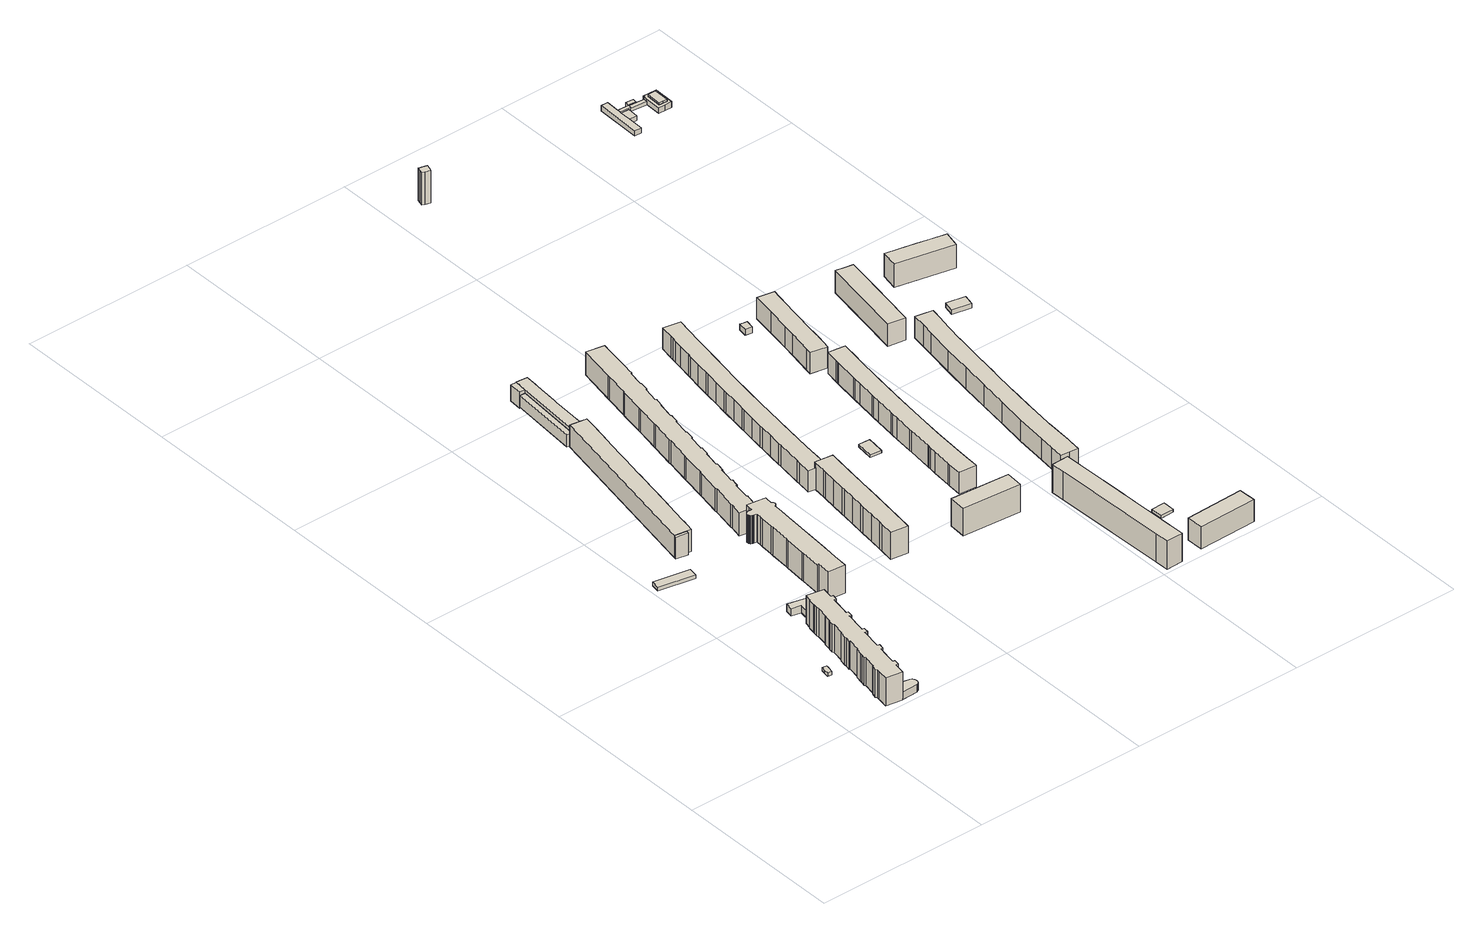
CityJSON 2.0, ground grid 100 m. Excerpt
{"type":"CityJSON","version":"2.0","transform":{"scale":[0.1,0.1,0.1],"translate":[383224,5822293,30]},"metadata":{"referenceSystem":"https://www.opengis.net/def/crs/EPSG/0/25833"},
"CityObjects":{
"building1":{"type":"Building","attributes":{"Gemeindeschluessel":"11000004","BezugspunktDach":"2200","function":"31001_2620","measuredHeight":3.31,"storeysAboveGround":1},"address":[{"country":"Germany","locality":"Berlin","thoroughfareNumber":"2 (1)","thoroughfareName":"Goebelstraße"}],"geometry":[{"type":"Solid","lod":"1","boundaries":[[[[0,1,2,3,4,5,6]],[[7,8,9,10,11,12,13]],[[7,13,6,5]],[[8,7,5,4]],[[9,8,4,3]],[[10,9,3,2]],[[11,10,2,1]],[[12,11,1,0]],[[13,12,0,6]]]]}]},
"building2":{"type":"Building","attributes":{"Gemeindeschluessel":"11000004","BezugspunktDach":"2200","function":"31001_2054","measuredHeight":4.4,"storeysAboveGround":1},"address":[{"country":"Germany","locality":"Berlin","thoroughfareNumber":"2 (2)","thoroughfareName":"Goebelstraße"}],"geometry":[{"type":"Solid","lod":"1","boundaries":[[[[14,15,16,17,18,19,20,21,22,23,24,25,26,27,28,29,30,31]],[[32,33,34,35,36,37,38,39,40,41,42,43,44,45,46,47,48,49]],[[32,49,31,30]],[[33,32,30,29]],[[34,33,29,28]],[[35,34,28,27]],[[36,35,27,26]],[[37,36,26,25]],[[38,37,25,24]],[[39,38,24,23]],[[40,39,23,22]],[[41,40,22,21]],[[42,41,21,20]],[[43,42,20,19]],[[44,43,19,18]],[[45,44,18,17]],[[46,45,17,16]],[[47,46,16,15]],[[48,47,15,14]],[[49,48,14,31]]]]}]},
"building3":{"type":"Building","attributes":{"Gemeindeschluessel":"11000004","BezugspunktDach":"2200","function":"31001_1010","measuredHeight":16.84,"storeysAboveGround":4},"address":[{"country":"Germany","locality":"Berlin","thoroughfareNumber":"10, 2, 4, 6, 8","thoroughfareName":"Goebelstraße"}],"geometry":[{"type":"Solid","lod":"1","boundaries":[[[[50,51,52,53,54,55,56,57,58,59,60,61,62,63,64,65,66,67,68,69,70,71,72,73,74,75,76,77,78,79,80,81,82,83,84,85,86,87,88,89,90,91,92,93,94,95,96,97,98,99,100,101,102,103,104,105]],[[106,107,108,109,110,111,112,113,114,115,116,117,118,119,120,121,122,123,124,125,126,127,128,129,130,131,132,133,134,135,136,137,138,139,140,141,142,143,144,145,146,147,148,149,150,151,152,153,154,155,156,157,158,159,160,161]],[[106,161,105,104]],[[107,106,104,103]],[[108,107,103,102]],[[109,108,102,101]],[[110,109,101,100]],[[111,110,100,99]],[[112,111,99,98]],[[113,112,98,97]],[[114,113,97,96]],[[115,114,96,95]],[[116,115,95,94]],[[117,116,94,93]],[[118,117,93,92]],[[119,118,92,91]],[[120,119,91,90]],[[121,120,90,89]],[[122,121,89,88]],[[123,122,88,87]],[[124,123,87,86]],[[125,124,86,85]],[[126,125,85,84]],[[127,126,84,83]],[[128,127,83,82]],[[129,128,82,81]],[[130,129,81,80]],[[131,130,80,79]],[[132,131,79,78]],[[133,132,78,77]],[[134,133,77,76]],[[135,134,76,75]],[[136,135,75,74]],[[137,136,74,73]],[[138,137,73,72]],[[139,138,72,71]],[[140,139,71,70]],[[141,140,70,69]],[[142,141,69,68]],[[143,142,68,67]],[[144,143,67,66]],[[145,144,66,65]],[[146,145,65,64]],[[147,146,64,63]],[[148,147,63,62]],[[149,148,62,61]],[[150,149,61,60]],[[151,150,60,59]],[[152,151,59,58]],[[153,152,58,57]],[[154,153,57,56]],[[155,154,56,55]],[[156,155,55,54]],[[157,156,54,53]],[[158,157,53,52]],[[159,158,52,51]],[[160,159,51,50]],[[161,160,50,105]]]]}]},
"building4":{"type":"Building","attributes":{"Gemeindeschluessel":"11000004","BezugspunktDach":"2200","function":"31001_2460","measuredHeight":2.32,"storeysAboveGround":1},"address":[{"country":"Germany","locality":"Berlin","thoroughfareNumber":"285 (1)","thoroughfareName":"Heckerdamm"}],"geometry":[{"type":"Solid","lod":"1","boundaries":[[[[162,163,164,165]],[[166,167,168,169]],[[166,169,165,164]],[[167,166,164,163]],[[168,167,163,162]],[[169,168,162,165]]]]}]},
"building5":{"type":"Building","attributes":{"Gemeindeschluessel":"11000004","BezugspunktDach":"2200","function":"31001_2054","measuredHeight":4.43,"storeysAboveGround":1},"address":[{"country":"Germany","locality":"Berlin","thoroughfareNumber":"2 (3)","thoroughfareName":"Goebelstraße"}],"geometry":[{"type":"Solid","lod":"1","boundaries":[[[[170,171,172,173,174,175,176,177]],[[178,179,180,181,182,183,184,185]],[[178,185,177,176]],[[179,178,176,175]],[[180,179,175,174]],[[181,180,174,173]],[[182,181,173,172]],[[183,182,172,171]],[[184,183,171,170]],[[185,184,170,177]]]]}]},
"building6":{"type":"Building","attributes":{"Gemeindeschluessel":"11000004","BezugspunktDach":"2200","function":"31001_1010","measuredHeight":16.94,"storeysAboveGround":4},"address":[{"country":"Germany","locality":"Berlin","thoroughfareNumber":"1, 3, 5, 7, 9","thoroughfareName":"Geißlerpfad"}],"geometry":[{"type":"Solid","lod":"1","boundaries":[[[[186,187,188,189,190,191,192,193,194,195,196,197,198,199,200,201,202,203,204,205,206,207,208,209,210,211,212,213,214,215,216,217,218,219,220,221,222,223,224,225,226,227,228,229,230,231,232,233,234,235,236,237,238,239,240,241,242,243,244]],[[245,246,247,248,249,250,251,252,253,254,255,256,257,258,259,260,261,262,263,264,265,266,267,268,269,270,271,272,273,274,275,276,277,278,279,280,281,282,283,284,285,286,287,288,289,290,291,292,293,294,295,296,297,298,299,300,301,302,303]],[[245,303,244,243]],[[246,245,243,242]],[[247,246,242,241]],[[248,247,241,240]],[[249,248,240,239]],[[250,249,239,238]],[[251,250,238,237]],[[252,251,237,236]],[[253,252,236,235]],[[254,253,235,234]],[[255,254,234,233]],[[256,255,233,232]],[[257,256,232,231]],[[258,257,231,230]],[[259,258,230,229]],[[260,259,229,228]],[[261,260,228,227]],[[262,261,227,226]],[[263,262,226,225]],[[264,263,225,224]],[[265,264,224,223]],[[266,265,223,222]],[[267,266,222,221]],[[268,267,221,220]],[[269,268,220,219]],[[270,269,219,218]],[[271,270,218,217]],[[272,271,217,216]],[[273,272,216,215]],[[274,273,215,214]],[[275,274,214,213]],[[276,275,213,212]],[[277,276,212,211]],[[278,277,211,210]],[[279,278,210,209]],[[280,279,209,208]],[[281,280,208,207]],[[282,281,207,206]],[[283,282,206,205]],[[284,283,205,204]],[[285,284,204,203]],[[286,285,203,202]],[[287,286,202,201]],[[288,287,201,200]],[[289,288,200,199]],[[290,289,199,198]],[[291,290,198,197]],[[292,291,197,196]],[[293,292,196,195]],[[294,293,195,194]],[[295,294,194,193]],[[296,295,193,192]],[[297,296,192,191]],[[298,297,191,190]],[[299,298,190,189]],[[300,299,189,188]],[[301,300,188,187]],[[302,301,187,186]],[[303,302,186,244]]]]}]},
"building7":{"type":"Building","attributes":{"Gemeindeschluessel":"11000004","function":"31001_1010"},"address":[{"country":"Germany","locality":"Berlin","thoroughfareNumber":"283, 283A, 283B, 283C, 283D, 283E, 283F, 283G, 283H, 283I","thoroughfareName":"Heckerdamm"}],"children":["building7-1","building7-2","building7-3","building7-4","building7-5"]},
"building7-1":{"type":"BuildingPart","attributes":{"BezugspunktDach":"2200","measuredHeight":13.21,"storeysAboveGround":3},"parents":["building7"],"geometry":[{"type":"MultiSurface","lod":"1","boundaries":[[[304,305,306,307,308,309,310,311,312,313,314,315,316,317,318,319,320,321,322,323,324,325]],[[326,327,328,329,330,331,332,333,334,335,336,337,338,339,340,341,342,343,344,345,346,347]],[[326,347,325,324]],[[348,349,324,323]],[[327,326,350,351]],[[328,352,353,323,322]],[[329,328,322,321]],[[330,329,321,320]],[[331,330,320,319]],[[332,331,319,318]],[[333,332,318,317]],[[334,333,317,316]],[[335,334,316,315]],[[336,335,315,314]],[[337,336,314,313]],[[338,337,313,312]],[[339,338,312,311]],[[340,339,311,310]],[[341,340,310,309]],[[342,341,309,308]],[[343,342,308,307]],[[344,343,307,306]],[[345,344,306,305]],[[346,345,305,304]],[[351,350,349,348]],[[353,352,328,327]],[[347,346,304,325]]]}]},
"building7-2":{"type":"BuildingPart","attributes":{"BezugspunktDach":"2200","measuredHeight":13.21,"storeysAboveGround":3},"parents":["building7"],"geometry":[{"type":"Solid","lod":"1","boundaries":[[[[354,304,325,355]],[[347,346,356,357]],[[347,357,355,325]],[[356,346,304,354]],[[357,356,354,355]],[[346,347,325,304]]]]}]},
"building7-3":{"type":"BuildingPart","attributes":{"BezugspunktDach":"2200","measuredHeight":9.83,"storeysAboveGround":3},"parents":["building7"],"geometry":[{"type":"MultiSurface","lod":"1","boundaries":[[[358,359,360,361]],[[362,363,364,365]],[[362,365,361,360]],[[363,362,360,359]],[[365,364,366,367,368,369,358,361]],[[363,359,358,364]],[[369,368,367,366]]]}]},
"building7-4":{"type":"BuildingPart","attributes":{"BezugspunktDach":"2200","measuredHeight":7.13,"storeysAboveGround":3},"parents":["building7"],"geometry":[{"type":"MultiSurface","lod":"1","boundaries":[[[349,348,369,368,370]],[[367,366,351,350,371]],[[367,371,370,368]],[[371,350,349,370]],[[366,367,368,369]],[[366,369,348,351]],[[372,350,351,373,348,349]]]}]},
"building7-5":{"type":"BuildingPart","attributes":{"BezugspunktDach":"2200","measuredHeight":9.98,"storeysAboveGround":3},"parents":["building7"],"geometry":[{"type":"MultiSurface","lod":"1","boundaries":[[[352,374,375,376,377,378,379,380,381,382,383,353]],[[364,363,384,385,386,387,388,389,390,329,328,327]],[[364,327,351,366,369,348,353,383]],[[363,359,358,383,382]],[[384,363,382,381]],[[385,384,381,380]],[[386,385,380,379]],[[387,386,379,378]],[[388,387,378,377]],[[389,388,377,376]],[[390,389,376,375]],[[329,390,375,374]],[[328,329,374,352]],[[348,369,366,351]],[[364,358,359,363]],[[328,352,353,327]]]}]},
"building8":{"type":"Building","attributes":{"Gemeindeschluessel":"11000004","BezugspunktDach":"2200","function":"31001_1010","measuredHeight":14.01,"storeysAboveGround":3},"address":[{"country":"Germany","locality":"Berlin","thoroughfareNumber":"11, 13, 15, 17, 19, 21, 23, 25, 27, 29","thoroughfareName":"Geißlerpfad"}],"geometry":[{"type":"Solid","lod":"1","boundaries":[[[[391,392,393,394,395,396,397,398,399,400,401,402,403,404,405,406,407,408,409,410,411,412,413,414,415,416,417,418,419,420,421,422,423,424,425,426,427,428,429,430,431,432,433,434,435,436,437,438,439,440,441,442,443,444,445,446,447,448,449,450,451,452,453,454,455,456,457,458]],[[459,460,461,462,463,464,465,466,467,468,469,470,471,472,473,474,475,476,477,478,479,480,481,482,483,484,485,486,487,488,489,490,491,492,493,494,495,496,497,498,499,500,501,502,503,504,505,506,507,508,509,510,511,512,513,514,515,516,517,518,519,520,521,522,523,524,525,526]],[[459,526,458,457]],[[460,459,457,456]],[[461,460,456,455]],[[462,461,455,454]],[[463,462,454,453]],[[464,463,453,452]],[[465,464,452,451]],[[466,465,451,450]],[[467,466,450,449]],[[468,467,449,448]],[[469,468,448,447]],[[470,469,447,446]],[[471,470,446,445]],[[472,471,445,444]],[[473,472,444,443]],[[474,473,443,442]],[[475,474,442,441]],[[476,475,441,440]],[[477,476,440,439]],[[478,477,439,438]],[[479,478,438,437]],[[480,479,437,436]],[[481,480,436,435]],[[482,481,435,434]],[[483,482,434,433]],[[484,483,433,432]],[[485,484,432,431]],[[486,485,431,430]],[[487,486,430,429]],[[488,487,429,428]],[[489,488,428,427]],[[490,489,427,426]],[[491,490,426,425]],[[492,491,425,424]],[[493,492,424,423]],[[494,493,423,422]],[[495,494,422,421]],[[496,495,421,420]],[[497,496,420,419]],[[498,497,419,418]],[[499,498,418,417]],[[500,499,417,416]],[[501,500,416,415]],[[502,501,415,414]],[[503,502,414,413]],[[504,503,413,412]],[[505,504,412,411]],[[506,505,411,410]],[[507,506,410,409]],[[508,507,409,408]],[[509,508,408,407]],[[510,509,407,406]],[[511,510,406,405]],[[512,511,405,404]],[[513,512,404,403]],[[514,513,403,402]],[[515,514,402,401]],[[516,515,401,400]],[[517,516,400,399]],[[518,517,399,398]],[[519,518,398,397]],[[520,519,397,396]],[[521,520,396,395]],[[522,521,395,394]],[[523,522,394,393]],[[524,523,393,392]],[[525,524,392,391]],[[526,525,391,458]]]]}]},
"building9":{"type":"Building","attributes":{"Gemeindeschluessel":"11000004","function":"31001_1010"},"address":[{"country":"Germany","locality":"Berlin","thoroughfareNumber":"10, 14, 16, 18, 20, 22, 24, 26, 28, 4, 6, 8","thoroughfareName":"Geißlerpfad"}],"children":["building9-1","building9-2"]},
"building9-1":{"type":"BuildingPart","attributes":{"BezugspunktDach":"2200","measuredHeight":16.25,"storeysAboveGround":4},"parents":["building9"],"geometry":[{"type":"MultiSurface","lod":"1","boundaries":[[[527,528,529,530,531,532,533,534,535,536,537,538,539,540,541,542,543,544,545,546,547,548]],[[549,550,551,552,553,554,555,556,557,558,559,560,561,562,563,564,565,566,567,568,569,570]],[[549,570,548,547]],[[550,549,547,546]],[[551,550,546,545]],[[552,551,545,544]],[[553,552,544,543]],[[554,553,543,542]],[[555,554,542,541]],[[556,555,541,540]],[[557,556,540,539]],[[558,557,539,538]],[[559,558,538,537]],[[560,559,537,536]],[[571,572,573,536,535]],[[561,560,574,575]],[[562,561,575,576,577,571,535,534]],[[563,562,534,533]],[[564,563,533,532]],[[565,564,532,531]],[[566,565,531,530]],[[567,566,530,529]],[[568,567,529,528]],[[569,568,528,527]],[[570,569,527,548]],[[575,574,573,572,571]],[[571,577,576,575]]]}]},
"building9-2":{"type":"BuildingPart","attributes":{"BezugspunktDach":"2200","measuredHeight":12.77,"storeysAboveGround":4},"parents":["building9"],"geometry":[{"type":"MultiSurface","lod":"1","boundaries":[[[572,571,577,578,579,580,581,582,583,584,585,586,587,588,589,590,591,592,593,594,595,596,597,598,599,600,601,602,603,604,605,606,607,608,609,610,611,612,613,614,615,616]],[[617,618,619,620,621,622,623,624,625,626,627,628,629,630,631,632,633,634,635,636,637,638,639,640,641,642,643,644,645,646,647,648,649,650,651,652,653,654,576,575,574,655]],[[617,655,616,615]],[[618,617,615,614]],[[619,618,614,613]],[[620,619,613,612]],[[621,620,612,611]],[[622,621,611,610]],[[623,622,610,609]],[[624,623,609,608]],[[625,624,608,607]],[[626,625,607,606]],[[627,626,606,605]],[[628,627,605,604]],[[629,628,604,603]],[[630,629,603,602]],[[631,630,602,601]],[[632,631,601,600]],[[633,632,600,599]],[[634,633,599,598]],[[635,634,598,597]],[[636,635,597,596]],[[637,636,596,595]],[[638,637,595,594]],[[639,638,594,593]],[[640,639,593,592]],[[641,640,592,591]],[[642,641,591,590]],[[643,642,590,589]],[[644,643,589,588]],[[645,644,588,587]],[[646,645,587,586]],[[647,646,586,585]],[[648,647,585,584]],[[649,648,584,583]],[[650,649,583,582]],[[651,650,582,581]],[[652,651,581,580]],[[653,652,580,579]],[[654,653,579,578]],[[576,654,578,577]],[[655,574,572,616]],[[576,656,577,571,575]],[[574,575,657,571,572]]]}]},
"building10":{"type":"Building","attributes":{"Gemeindeschluessel":"11000004","BezugspunktDach":"2200","function":"31001_1010","measuredHeight":18.84,"storeysAboveGround":4},"address":[{"country":"Germany","locality":"Berlin","thoroughfareNumber":"3, 5","thoroughfareName":"Goebelplatz"}],"geometry":[{"type":"Solid","lod":"1","boundaries":[[[[658,659,660,661]],[[662,663,664,665]],[[662,665,661,660]],[[663,662,660,659]],[[664,663,659,658]],[[665,664,658,661]]]]}]},
"building11":{"type":"Building","attributes":{"Gemeindeschluessel":"11000004","BezugspunktDach":"2200","function":"31001_2620","measuredHeight":1.55,"storeysAboveGround":1},"address":[{"country":"Germany","locality":"Berlin","thoroughfareNumber":"5 (1)","thoroughfareName":"Geitelsteig"}],"geometry":[{"type":"Solid","lod":"1","boundaries":[[[[666,667,668,669]],[[670,671,672,673]],[[670,673,669,668]],[[671,670,668,667]],[[672,671,667,666]],[[673,672,666,669]]]]}]},
"building12":{"type":"Building","attributes":{"Gemeindeschluessel":"11000004","BezugspunktDach":"2200","function":"31001_1010","measuredHeight":19.27,"storeysAboveGround":4},"address":[{"country":"Germany","locality":"Berlin","thoroughfareNumber":"11, 13, 15, 7, 9","thoroughfareName":"Goebelplatz"}],"geometry":[{"type":"Solid","lod":"1","boundaries":[[[[674,675,676,677,678,679,680,681,682,683,684,685,686,687,688,689]],[[690,691,692,693,694,695,696,697,698,699,700,701,702,703,704,705]],[[690,705,689,688]],[[691,690,688,687]],[[692,691,687,686]],[[693,692,686,685]],[[694,693,685,684]],[[695,694,684,683]],[[696,695,683,682]],[[697,696,682,681]],[[698,697,681,680]],[[699,698,680,679]],[[700,699,679,678]],[[701,700,678,677]],[[702,701,677,676]],[[703,702,676,675]],[[704,703,675,674]],[[705,704,674,689]]]]}]},
"building13":{"type":"Building","attributes":{"Gemeindeschluessel":"11000004","BezugspunktDach":"2200","function":"31001_1010","measuredHeight":15.79,"storeysAboveGround":3},"address":[{"country":"Germany","locality":"Berlin","thoroughfareNumber":"11, 13, 15, 17, 5, 7, 9","thoroughfareName":"Geitelsteig"}],"geometry":[{"type":"Solid","lod":"1","boundaries":[[[[706,707,708,709,710,711,712,713,714,715,716,717,718,719,720,721,722,723,724,725,726,727,728,729,730,731,732,733,734,735,736,737,738,739,740,741]],[[742,743,744,745,746,747,748,749,750,751,752,753,754,755,756,757,758,759,760,761,762,763,764,765,766,767,768,769,770,771,772,773,774,775,776,777]],[[742,777,741,740]],[[743,742,740,739]],[[744,743,739,738]],[[745,744,738,737]],[[746,745,737,736]],[[747,746,736,735]],[[748,747,735,734]],[[749,748,734,733]],[[750,749,733,732]],[[751,750,732,731]],[[752,751,731,730]],[[753,752,730,729]],[[754,753,729,728]],[[755,754,728,727]],[[756,755,727,726]],[[757,756,726,725]],[[758,757,725,724]],[[759,758,724,723]],[[760,759,723,722]],[[761,760,722,721]],[[762,761,721,720]],[[763,762,720,719]],[[764,763,719,718]],[[765,764,718,717]],[[766,765,717,716]],[[767,766,716,715]],[[768,767,715,714]],[[769,768,714,713]],[[770,769,713,712]],[[771,770,712,711]],[[772,771,711,710]],[[773,772,710,709]],[[774,773,709,708]],[[775,774,708,707]],[[776,775,707,706]],[[777,776,706,741]]]]}]},
"building14":{"type":"Building","attributes":{"Gemeindeschluessel":"11000004","BezugspunktDach":"2200","function":"31001_2620","measuredHeight":1.62,"storeysAboveGround":1},"address":[{"country":"Germany","locality":"Berlin","thoroughfareNumber":"7 (1)","thoroughfareName":"Goebelplatz"}],"geometry":[{"type":"Solid","lod":"1","boundaries":[[[[778,779,780,781]],[[782,783,784,785]],[[782,785,781,780]],[[783,782,780,779]],[[784,783,779,778]],[[785,784,778,781]]]]}]},
"building15":{"type":"Building","attributes":{"Gemeindeschluessel":"11000004","BezugspunktDach":"2200","function":"31001_1010","measuredHeight":15.6,"storeysAboveGround":3},"address":[{"country":"Germany","locality":"Berlin","thoroughfareNumber":"20, 22","thoroughfareName":"Toeplerstraße"}],"geometry":[{"type":"Solid","lod":"1","boundaries":[[[[786,787,788,789]],[[790,791,792,793]],[[790,793,789,788]],[[791,790,788,787]],[[792,791,787,786]],[[793,792,786,789]]]]}]},
"building16":{"type":"Building","attributes":{"Gemeindeschluessel":"11000004","BezugspunktDach":"2200","function":"31001_2620","measuredHeight":3.89,"storeysAboveGround":1},"address":[{"country":"Germany","locality":"Berlin","thoroughfareNumber":"19 (1)","thoroughfareName":"Geitelsteig"}],"geometry":[{"type":"Solid","lod":"1","boundaries":[[[[794,795,796,797,798]],[[799,800,801,802,803]],[[799,803,798,797]],[[800,799,797,796]],[[801,800,796,795]],[[802,801,795,794]],[[803,802,794,798]]]]}]},
"building17":{"type":"Building","attributes":{"Gemeindeschluessel":"11000004","BezugspunktDach":"2200","function":"31001_2523","measuredHeight":20.46,"storeysAboveGround":1},"address":[{"country":"Germany","locality":"Berlin","thoroughfareNumber":"272 (1)","thoroughfareName":"Heckerdamm"}],"geometry":[{"type":"Solid","lod":"1","boundaries":[[[[804,805,806,807,808,809,810]],[[811,812,813,814,815,816,817]],[[811,817,810,809]],[[812,811,809,808]],[[813,812,808,807]],[[814,813,807,806]],[[815,814,806,805]],[[816,815,805,804]],[[817,816,804,810]]]]}]},
"building18":{"type":"Building","attributes":{"Gemeindeschluessel":"11000004","BezugspunktDach":"2200","function":"31001_1010","measuredHeight":15.14,"storeysAboveGround":3},"address":[{"country":"Germany","locality":"Berlin","thoroughfareNumber":"19, 21, 23","thoroughfareName":"Geitelsteig"}],"geometry":[{"type":"Solid","lod":"1","boundaries":[[[[818,819,820,821,822,823,824,825,826,827,828,829,830,831,832,833,834,835,836]],[[837,838,839,840,841,842,843,844,845,846,847,848,849,850,851,852,853,854,855]],[[837,855,836,835]],[[838,837,835,834]],[[839,838,834,833]],[[840,839,833,832]],[[841,840,832,831]],[[842,841,831,830]],[[843,842,830,829]],[[844,843,829,828]],[[845,844,828,827]],[[846,845,827,826]],[[847,846,826,825]],[[848,847,825,824]],[[849,848,824,823]],[[850,849,823,822]],[[851,850,822,821]],[[852,851,821,820]],[[853,852,820,819]],[[854,853,819,818]],[[855,854,818,836]]]]}]},
"building19":{"type":"Building","attributes":{"Gemeindeschluessel":"11000004","BezugspunktDach":"2200","function":"31001_1010","measuredHeight":16.2,"storeysAboveGround":3},"address":[{"country":"Germany","locality":"Berlin","thoroughfareNumber":"10, 12, 14, 16, 18, 4, 6, 8","thoroughfareName":"Geitelsteig"}],"geometry":[{"type":"Solid","lod":"1","boundaries":[[[[856,857,858,859,860,861,862,863,864,865,866,867,868,869,870,871,872,873,874,875,876,877,878,879,880,881,882,883,884,885,886]],[[887,888,889,890,891,892,893,894,895,896,897,898,899,900,901,902,903,904,905,906,907,908,909,910,911,912,913,914,915,916,917]],[[887,917,886,885]],[[888,887,885,884]],[[889,888,884,883]],[[890,889,883,882]],[[891,890,882,881]],[[892,891,881,880]],[[893,892,880,879]],[[894,893,879,878]],[[895,894,878,877]],[[896,895,877,876]],[[897,896,876,875]],[[898,897,875,874]],[[899,898,874,873]],[[900,899,873,872]],[[901,900,872,871]],[[902,901,871,870]],[[903,902,870,869]],[[904,903,869,868]],[[905,904,868,867]],[[906,905,867,866]],[[907,906,866,865]],[[908,907,865,864]],[[909,908,864,863]],[[910,909,863,862]],[[911,910,862,861]],[[912,911,861,860]],[[913,912,860,859]],[[914,913,859,858]],[[915,914,858,857]],[[916,915,857,856]],[[917,916,856,886]]]]}]},
"building20":{"type":"Building","attributes":{"Gemeindeschluessel":"11000004","BezugspunktDach":"2200","function":"31001_1010","measuredHeight":15.84,"storeysAboveGround":3},"address":[{"country":"Germany","locality":"Berlin","thoroughfareNumber":"20, 22, 24","thoroughfareName":"Geitelsteig"}],"geometry":[{"type":"Solid","lod":"1","boundaries":[[[[918,919,920,921,922,923,924,925,926,927,928,929]],[[930,931,932,933,934,935,936,937,938,939,940,941]],[[930,941,929,928]],[[931,930,928,927]],[[932,931,927,926]],[[933,932,926,925]],[[934,933,925,924]],[[935,934,924,923]],[[936,935,923,922]],[[937,936,922,921]],[[938,937,921,920]],[[939,938,920,919]],[[940,939,919,918]],[[941,940,918,929]]]]}]},
"building21":{"type":"Building","attributes":{"Gemeindeschluessel":"11000004","BezugspunktDach":"2200","function":"31001_2620","measuredHeight":2.87,"storeysAboveGround":1},"address":[{"country":"Germany","locality":"Berlin","thoroughfareNumber":"19 (1)","thoroughfareName":"Schweiggerweg"}],"geometry":[{"type":"Solid","lod":"1","boundaries":[[[[942,943,944,945]],[[946,947,948,949]],[[946,949,945,944]],[[947,946,944,943]],[[948,947,943,942]],[[949,948,942,945]]]]}]},
"building22":{"type":"Building","attributes":{"Gemeindeschluessel":"11000004","BezugspunktDach":"2200","function":"31001_1010","measuredHeight":16.54,"storeysAboveGround":3},"address":[{"country":"Germany","locality":"Berlin","thoroughfareNumber":"271, 273","thoroughfareName":"Heckerdamm"}],"geometry":[{"type":"Solid","lod":"1","boundaries":[[[[950,951,952,953,954,955,956,957,958]],[[959,960,961,962,963,964,965,966,967]],[[959,967,958,957]],[[960,959,957,956]],[[961,960,956,955]],[[962,961,955,954]],[[963,962,954,953]],[[964,963,953,952]],[[965,964,952,951]],[[966,965,951,950]],[[967,966,950,958]]]]}]},
"building23":{"type":"Building","attributes":{"Gemeindeschluessel":"11000004","BezugspunktDach":"2200","function":"51009_1610","measuredHeight":3.19,"storeysAboveGround":0},"address":[{"country":"Germany","locality":"Berlin"}],"geometry":[{"type":"Solid","lod":"1","boundaries":[[[[968,969,970,971,972,973,974,975]],[[976,977,978,979,980,981,982,983]],[[976,983,975,974]],[[977,976,974,973]],[[978,977,973,972]],[[979,978,972,971]],[[980,979,971,970]],[[981,980,970,969]],[[982,981,969,968]],[[983,982,968,975]]]]}]},
"building24":{"type":"Building","attributes":{"Gemeindeschluessel":"11000004","BezugspunktDach":"2200","function":"51009_1610","measuredHeight":2.79,"storeysAboveGround":0},"address":[{"country":"Germany","locality":"Berlin"}],"geometry":[{"type":"Solid","lod":"1","boundaries":[[[[984,985,986,987]],[[988,989,990,991]],[[988,991,987,986]],[[989,988,986,985]],[[990,989,985,984]],[[991,990,984,987]]]]}]},
"building25":{"type":"Building","attributes":{"Gemeindeschluessel":"11000004","function":"51009_1610"},"address":[{"country":"Germany","locality":"Berlin"}],"children":["building25-1","building25-2","building25-3"]},
"building25-1":{"type":"BuildingPart","attributes":{"BezugspunktDach":"2200","measuredHeight":2.01,"storeysAboveGround":0},"parents":["building25"],"geometry":[{"type":"MultiSurface","lod":"1","boundaries":[[[992,993,994,995]],[[996,997,998,999]],[[996,1000,1001,994]],[[997,1002,1003,993]],[[998,997,993,992]],[[999,998,992,995]],[[999,995,1001,1000]],[[996,994,1003,1002]]]}]},
"building25-2":{"type":"BuildingPart","attributes":{"BezugspunktDach":"2200","measuredHeight":2.61,"storeysAboveGround":0},"parents":["building25"],"geometry":[{"type":"MultiSurface","lod":"1","boundaries":[[[1004,1005,1006,1007]],[[1008,1009,1002,996]],[[1008,996,1007,1006]],[[1009,1008,1006,1005]],[[1002,1009,1005,1004]],[[996,994,1003,1004,1007]],[[1002,1003,994,996,1010]]]}]},
"building25-3":{"type":"BuildingPart","attributes":{"BezugspunktDach":"2200","measuredHeight":2.61,"storeysAboveGround":0},"parents":["building25"],"geometry":[{"type":"MultiSurface","lod":"1","boundaries":[[[1011,1012,1013,1014]],[[1015,1000,999,1016]],[[1015,1016,1014,1013]],[[1000,1015,1013,1012]],[[995,1001,1012,1011]],[[1016,999,1011,1014]],[[999,1000,1001,995]]]}]},
"building26":{"type":"Building","attributes":{"Gemeindeschluessel":"11000004","BezugspunktDach":"2200","function":"51009_1610","measuredHeight":3.51,"storeysAboveGround":0},"address":[{"country":"Germany","locality":"Berlin"}],"geometry":[{"type":"Solid","lod":"1","boundaries":[[[[1017,1018,1019,1020,1021,1022,1023],[1024,1025,1026,1027,1028,1029]],[[1030,1031,1032,1033,1034,1035,1036],[1037,1038,1039,1040,1041,1042]],[[1030,1036,1023,1022]],[[1031,1030,1022,1021]],[[1032,1031,1021,1020]],[[1033,1032,1020,1019]],[[1034,1033,1019,1018]],[[1035,1034,1018,1017]],[[1036,1035,1017,1023]],[[1037,1042,1029,1028]],[[1038,1037,1028,1027]],[[1039,1038,1027,1026]],[[1040,1039,1026,1025]],[[1041,1040,1025,1024]],[[1042,1041,1024,1029]]]]}]},
"building27":{"type":"Building","attributes":{"name":"Gustav-Böß-Freilichtbühne","Gemeindeschluessel":"11000004","BezugspunktDach":"2200","function":"31001_3030","measuredHeight":5.89,"storeysAboveGround":1},"address":[{"country":"Germany","locality":"Berlin","thoroughfareNumber":"272","thoroughfareName":"Heckerdamm"}],"geometry":[{"type":"Solid","lod":"1","boundaries":[[[[1043,1044,1045,1046,1047,1048,1049]],[[1040,1039,1038,1037,1050,1042,1041]],[[1040,1041,1049,1048]],[[1039,1040,1048,1047]],[[1038,1039,1047,1046]],[[1037,1038,1046,1045]],[[1050,1037,1045,1044]],[[1042,1050,1044,1043]],[[1041,1042,1043,1049]]]]}]}
},
"vertices":[
[218,387,50],[224,413,50],[226,421,50],[229,438,50],[202,443,50],[197,417,50],[193,391,50],[197,417,30],[202,443,30],[229,438,30],[226,421,30],[224,413,30],[218,387,30],[193,391,30],
[441,7,80],[446,10,80],[451,14,80],[455,18,80],[457,24,80],[459,29,80],[459,35,80],[459,41,80],[457,46,80],[454,51,80],[450,56,80],[445,59,80],[440,62,80],[375,77,80],[374,73,80],[361,74,80],[348,8,80],[348,4,80],[348,8,36],[361,74,36],[374,73,36],[375,77,36],[440,62,36],[445,59,36],[450,56,36],[454,51,36],[457,46,36],[459,41,36],[459,35,36],[459,29,36],[457,24,36],[455,18,36],[451,14,36],[446,10,36],[441,7,36],[348,4,36],
[348,8,198],[361,74,198],[374,73,198],[375,77,198],[380,104,198],[367,107,198],[389,224,198],[402,223,198],[408,253,198],[395,256,198],[417,375,198],[431,372,198],[436,402,198],[423,405,198],[446,526,198],[458,525,198],[464,556,198],[452,559,198],[474,675,198],[487,675,198],[494,706,198],[480,709,198],[492,773,198],[418,787,198],[394,791,198],[386,750,198],[381,750,198],[374,712,198],[372,700,198],[368,682,198],[371,668,198],[358,597,198],[353,598,198],[346,561,198],[343,547,198],[340,530,198],[344,520,198],[331,447,198],[326,447,198],[319,411,198],[316,393,198],[311,368,198],[316,367,198],[302,293,198],[298,293,198],[291,257,198],[288,243,198],[284,220,198],[288,215,198],[274,141,198],[270,142,198],[262,111,198],[268,105,198],[267,99,198],[264,83,198],[253,24,198],[264,83,29],[267,99,29],[268,105,29],[262,111,29],[270,142,29],[274,141,29],[288,215,29],[284,220,29],[288,243,29],[291,257,29],[298,293,29],[302,293,29],[316,367,29],[311,368,29],[316,393,29],[319,411,29],[326,447,29],[331,447,29],[344,520,29],[340,530,29],[343,547,29],[346,561,29],[353,598,29],[358,597,29],[371,668,29],[368,682,29],[372,700,29],[374,712,29],[381,750,29],[386,750,29],[394,791,29],[418,787,29],[492,773,29],[480,709,29],[494,706,29],[487,675,29],[474,675,29],[452,559,29],[464,556,29],[458,525,29],[446,526,29],[423,405,29],[436,402,29],[431,372,29],[417,375,29],[395,256,29],[408,253,29],[402,223,29],[389,224,29],[367,107,29],[380,104,29],[375,77,29],[374,73,29],[361,74,29],[348,8,29],[253,24,29],
[217,1413,56],[226,1465,56],[18,1504,56],[9,1454,56],[18,1504,33],[226,1465,33],[217,1413,33],[9,1454,33],
[432,872,74],[418,787,74],[492,773,74],[515,897,74],[512,898,74],[437,915,74],[384,927,74],[376,883,74],[384,927,30],[437,915,30],[512,898,30],[515,897,30],[492,773,30],[418,787,30],[432,872,30],[376,883,30],
[607,949,197],[601,870,197],[700,860,197],[706,927,197],[708,947,197],[718,1059,197],[720,1080,197],[729,1187,197],[731,1208,197],[740,1315,197],[742,1338,197],[748,1399,197],[749,1417,197],[751,1441,197],[752,1453,197],[757,1454,197],[760,1456,197],[763,1459,197],[765,1463,197],[766,1467,197],[766,1471,197],[764,1475,197],[762,1478,197],[758,1481,197],[754,1482,197],[755,1495,197],[757,1511,197],[759,1532,197],[711,1539,197],[651,1547,197],[649,1523,197],[647,1505,197],[647,1501,197],[630,1502,197],[625,1503,197],[620,1502,197],[615,1501,197],[611,1498,197],[607,1494,197],[604,1489,197],[603,1484,197],[603,1478,197],[604,1473,197],[607,1469,197],[610,1465,197],[615,1462,197],[620,1460,197],[625,1459,197],[643,1458,197],[642,1450,197],[640,1425,197],[638,1409,197],[632,1336,197],[630,1320,197],[620,1206,197],[619,1193,197],[608,1075,197],[607,1063,197],[597,950,197],[607,1063,28],[608,1075,28],[619,1193,28],[620,1206,28],[630,1320,28],[632,1336,28],[638,1409,28],[640,1425,28],[642,1450,28],[643,1458,28],[625,1459,28],[620,1460,28],[615,1462,28],[610,1465,28],[607,1469,28],[604,1473,28],[603,1478,28],[603,1484,28],[604,1489,28],[607,1494,28],[611,1498,28],[615,1501,28],[620,1502,28],[625,1503,28],[630,1502,28],[647,1501,28],[647,1505,28],[649,1523,28],[651,1547,28],[711,1539,28],[759,1532,28],[757,1511,28],[755,1495,28],[754,1482,28],[758,1481,28],[762,1478,28],[764,1475,28],[766,1471,28],[766,1467,28],[765,1463,28],[763,1459,28],[760,1456,28],[757,1454,28],[752,1453,28],[751,1441,28],[749,1417,28],[748,1399,28],[742,1338,28],[740,1315,28],[731,1208,28],[729,1187,28],[720,1080,28],[718,1059,28],[708,947,28],[706,927,28],[700,860,28],[601,870,28],[607,949,28],[597,950,28],
[323,1609,159],[350,1605,159],[364,1676,159],[367,1693,159],[391,1820,159],[395,1839,159],[419,1963,159],[423,1986,159],[447,2112,159],[450,2128,159],[474,2252,159],[478,2275,159],[501,2396,159],[505,2417,159],[529,2541,159],[533,2562,159],[545,2626,159],[529,2628,159],[528,2628,159],[462,2638,159],[448,2640,159],[253,1621,159],[448,2640,27],[462,2638,27],[528,2628,27],[529,2628,27],[545,2626,27],[533,2562,27],[529,2541,27],[505,2417,27],[501,2396,27],[478,2275,27],[474,2252,27],[450,2128,27],[447,2112,27],[423,1986,27],[419,1963,27],[395,1839,27],[391,1820,27],[367,1693,27],[364,1676,27],[350,1605,27],[323,1609,27],[253,1621,27],[462,2638,105],[448,2640,105],[448,2640,34],[462,2638,34],[528,2628,127],[462,2638,127],
[320,1593,159],[250,1605,159],[320,1593,27],[250,1605,27],
[497,3037,125],[504,3111,125],[472,3113,125],[466,3039,125],[472,3113,27],[504,3111,27],[497,3037,27],[466,3039,27],[497,3037,34],[466,3039,34],[466,3039,105],[497,3037,105],
[431,2643,105],[431,2643,34],[448,2640,71],[462,2638,35],
[529,2628,127],[534,2700,127],[536,2722,127],[547,2859,127],[549,2880,127],[561,3015,127],[563,3034,127],[569,3105,127],[504,3111,127],[497,3037,127],[569,3105,27],[563,3034,27],[561,3015,27],[549,2880,27],[547,2859,27],[536,2722,27],[534,2700,27],
[651,1547,165],[711,1539,165],[713,1551,165],[725,1613,165],[729,1632,165],[724,1634,165],[743,1736,165],[748,1734,165],[753,1759,165],[757,1779,165],[752,1781,165],[770,1876,165],[776,1875,165],[782,1908,165],[786,1929,165],[780,1929,165],[799,2025,165],[804,2024,165],[811,2060,165],[815,2078,165],[810,2080,165],[828,2174,165],[833,2172,165],[840,2210,165],[843,2226,165],[838,2227,165],[857,2326,165],[862,2325,165],[868,2353,165],[872,2375,165],[867,2376,165],[885,2470,165],[890,2470,165],[897,2505,165],[901,2524,165],[895,2525,165],[914,2621,165],[919,2619,165],[925,2651,165],[929,2671,165],[924,2672,165],[943,2769,165],[948,2768,165],[953,2798,165],[957,2818,165],[979,2949,165],[983,2971,165],[992,3024,165],[889,3044,165],[848,2824,165],[845,2809,165],[820,2676,165],[817,2662,165],[792,2526,165],[790,2512,165],[765,2378,165],[762,2365,165],[737,2232,165],[735,2217,165],[710,2082,165],[707,2067,165],[682,1934,165],[679,1917,165],[654,1785,165],[652,1771,165],[626,1636,165],[624,1620,165],[611,1553,165],[624,1620,25],[626,1636,25],[652,1771,25],[654,1785,25],[679,1917,25],[682,1934,25],[707,2067,25],[710,2082,25],[735,2217,25],[737,2232,25],[762,2365,25],[765,2378,25],[790,2512,25],[792,2526,25],[817,2662,25],[820,2676,25],[845,2809,25],[848,2824,25],[889,3044,25],[992,3024,25],[983,2971,25],[979,2949,25],[957,2818,25],[953,2798,25],[948,2768,25],[943,2769,25],[924,2672,25],[929,2671,25],[925,2651,25],[919,2619,25],[914,2621,25],[895,2525,25],[901,2524,25],[897,2505,25],[890,2470,25],[885,2470,25],[867,2376,25],[872,2375,25],[868,2353,25],[862,2325,25],[857,2326,25],[838,2227,25],[843,2226,25],[840,2210,25],[833,2172,25],[828,2174,25],[810,2080,25],[815,2078,25],[811,2060,25],[804,2024,25],[799,2025,25],[780,1929,25],[786,1929,25],[782,1908,25],[776,1875,25],[770,1876,25],[752,1781,25],[757,1779,25],[753,1759,25],[748,1734,25],[743,1736,25],[724,1634,25],[729,1632,25],[725,1613,25],[713,1551,25],[711,1539,25],[651,1547,25],[611,1553,25],
[1149,919,187],[1174,1093,187],[1197,1260,187],[1206,1330,187],[1209,1352,187],[1219,1429,187],[1243,1600,187],[1199,1606,187],[1142,1614,187],[1140,1605,187],[1131,1536,187],[1129,1517,187],[1119,1444,187],[1109,1368,187],[1106,1348,187],[1096,1274,187],[1086,1201,187],[1084,1179,187],[1074,1105,187],[1064,1033,187],[1061,1011,187],[1050,933,187],[1061,1011,24],[1064,1033,24],[1074,1105,24],[1084,1179,24],[1086,1201,24],[1096,1274,24],[1106,1348,24],[1109,1368,24],[1119,1444,24],[1129,1517,24],[1131,1536,24],[1140,1605,24],[1142,1614,24],[1199,1606,24],[1243,1600,24],[1219,1429,24],[1209,1352,24],[1206,1330,24],[1197,1260,24],[1174,1093,24],[1149,919,24],[1050,933,24],[1142,1614,155],[1140,1605,155],[1140,1605,68],[1140,1605,27],[1142,1614,27],[1199,1606,27],[1199,1606,155],
[1208,1677,155],[1210,1697,155],[1219,1772,155],[1241,1935,155],[1266,2106,155],[1276,2180,155],[1279,2201,155],[1290,2273,155],[1318,2439,155],[1330,2508,155],[1334,2531,155],[1347,2605,155],[1377,2775,155],[1409,2945,155],[1311,2964,155],[1295,2883,155],[1292,2864,155],[1287,2838,155],[1280,2792,155],[1266,2715,155],[1262,2695,155],[1249,2622,155],[1236,2547,155],[1233,2528,155],[1221,2455,155],[1209,2378,155],[1206,2359,155],[1194,2287,155],[1183,2212,155],[1180,2194,155],[1168,2120,155],[1157,2044,155],[1154,2024,155],[1143,1950,155],[1133,1876,155],[1130,1856,155],[1110,1710,155],[1107,1689,155],[1097,1611,155],[1107,1689,27],[1110,1710,27],[1130,1856,27],[1133,1876,27],[1143,1950,27],[1154,2024,27],[1157,2044,27],[1168,2120,27],[1180,2194,27],[1183,2212,27],[1194,2287,27],[1206,2359,27],[1209,2378,27],[1221,2455,27],[1233,2528,27],[1236,2547,27],[1249,2622,27],[1262,2695,27],[1266,2715,27],[1280,2792,27],[1287,2838,27],[1292,2864,27],[1295,2883,27],[1311,2964,27],[1409,2945,27],[1377,2775,27],[1347,2605,27],[1334,2531,27],[1330,2508,27],[1318,2439,27],[1290,2273,27],[1279,2201,27],[1276,2180,27],[1266,2106,27],[1241,1935,27],[1219,1772,27],[1210,1697,27],[1208,1677,27],[1097,1611,27],[1199,1606,75],[1142,1614,77],
[1788,831,186],[1795,931,186],[1456,957,186],[1449,858,186],[1456,957,20],[1795,931,20],[1788,831,20],[1449,858,20],
[1582,1635,35],[1595,1740,35],[1530,1745,35],[1515,1641,35],[1530,1745,20],[1595,1740,20],[1582,1635,20],[1515,1641,20],
[2012,775,188],[2029,93,188],[2031,13,188],[2129,16,188],[2127,95,188],[2126,107,188],[2123,266,188],[2122,279,188],[2119,429,188],[2118,444,188],[2115,592,188],[2115,606,188],[2111,764,188],[2110,778,188],[2108,856,188],[2010,853,188],[2108,856,18],[2110,778,18],[2111,764,18],[2115,606,18],[2115,592,18],[2118,444,18],[2119,429,18],[2122,279,18],[2123,266,18],[2126,107,18],[2127,95,18],[2129,16,18],[2031,13,18],[2029,93,18],[2012,775,18],[2010,853,18],
[1757,1127,148],[1759,1162,148],[1762,1203,148],[1768,1277,148],[1783,1445,148],[1803,1610,148],[1823,1773,148],[1832,1839,148],[1846,1939,148],[1873,2119,148],[1888,2209,148],[1895,2254,148],[1900,2287,148],[1852,2294,148],[1803,2301,148],[1790,2224,148],[1788,2210,148],[1786,2200,148],[1766,2062,148],[1764,2048,148],[1758,2005,148],[1742,1895,148],[1740,1880,148],[1734,1836,148],[1720,1726,148],[1718,1712,148],[1712,1671,148],[1700,1562,148],[1699,1547,148],[1682,1402,148],[1681,1394,148],[1680,1381,148],[1675,1339,148],[1663,1229,148],[1662,1214,148],[1656,1136,148],[1662,1214,19],[1663,1229,19],[1675,1339,19],[1680,1381,19],[1681,1394,19],[1682,1402,19],[1699,1547,19],[1700,1562,19],[1712,1671,19],[1718,1712,19],[1720,1726,19],[1734,1836,19],[1740,1880,19],[1742,1895,19],[1758,2005,19],[1764,2048,19],[1766,2062,19],[1786,2200,19],[1788,2210,19],[1790,2224,19],[1803,2301,19],[1852,2294,19],[1900,2287,19],[1895,2254,19],[1888,2209,19],[1873,2119,19],[1846,1939,19],[1832,1839,19],[1823,1773,19],[1803,1610,19],[1783,1445,19],[1768,1277,19],[1762,1203,19],[1759,1162,19],[1757,1127,19],[1656,1136,19],
[2279,353,34],[2357,355,34],[2357,423,34],[2277,421,34],[2357,423,17],[2357,355,17],[2279,353,17],[2277,421,17],
[2261,27,156],[2602,35,156],[2598,135,156],[2259,125,156],[2598,135,24],[2602,35,24],[2261,27,24],[2259,125,24],
[1731,2787,61],[1740,2837,61],[1720,2840,61],[1700,2844,61],[1690,2794,61],[1700,2844,26],[1720,2840,26],[1740,2837,26],[1731,2787,26],[1690,2794,26],
[1202,4627,212],[1231,4619,212],[1237,4639,212],[1242,4659,212],[1195,4672,212],[1190,4652,212],[1184,4632,212],[1190,4652,16],[1195,4672,16],[1242,4659,16],[1237,4639,16],[1231,4619,16],[1202,4627,16],[1184,4632,16],
[1829,2336,149],[1838,2374,149],[1846,2420,149],[1849,2434,149],[1865,2538,149],[1875,2589,149],[1877,2600,149],[1884,2642,149],[1906,2754,149],[1908,2769,149],[1914,2807,149],[1923,2848,149],[1917,2849,149],[1825,2867,149],[1802,2730,149],[1779,2596,149],[1767,2525,149],[1740,2386,149],[1734,2354,149],[1740,2386,21],[1767,2525,21],[1779,2596,21],[1802,2730,21],[1825,2867,21],[1917,2849,21],[1923,2848,21],[1914,2807,21],[1908,2769,21],[1906,2754,21],[1884,2642,21],[1877,2600,21],[1875,2589,21],[1865,2538,21],[1849,2434,21],[1846,2420,21],[1838,2374,21],[1829,2336,21],[1734,2354,21],
[2175,920,147],[2226,915,147],[2235,993,147],[2237,1006,147],[2249,1163,147],[2251,1176,147],[2270,1332,147],[2271,1344,147],[2291,1491,147],[2293,1503,147],[2314,1641,147],[2317,1657,147],[2339,1809,147],[2341,1823,147],[2365,1973,147],[2367,1989,147],[2398,2145,147],[2401,2159,147],[2415,2236,147],[2365,2246,147],[2315,2255,147],[2302,2173,147],[2290,2101,147],[2262,1938,147],[2236,1773,147],[2211,1607,147],[2189,1444,147],[2164,1274,147],[2144,1094,147],[2133,1003,147],[2124,926,147],[2133,1003,17],[2144,1094,17],[2164,1274,17],[2189,1444,17],[2211,1607,17],[2236,1773,17],[2262,1938,17],[2290,2101,17],[2302,2173,17],[2315,2255,17],[2365,2246,17],[2415,2236,17],[2401,2159,17],[2398,2145,17],[2367,1989,17],[2365,1973,17],[2341,1823,17],[2339,1809,17],[2317,1657,17],[2314,1641,17],[2293,1503,17],[2291,1491,17],[2271,1344,17],[2270,1332,17],[2251,1176,17],[2249,1163,17],[2237,1006,17],[2235,993,17],[2226,915,17],[2175,920,17],[2124,926,17],
[2268,2268,154],[2281,2344,154],[2284,2358,154],[2304,2472,154],[2311,2513,154],[2312,2517,154],[2339,2672,154],[2341,2685,154],[2355,2766,154],[2306,2775,154],[2257,2785,154],[2169,2285,154],[2257,2785,19],[2306,2775,19],[2355,2766,19],[2341,2685,19],[2339,2672,19],[2312,2517,19],[2311,2513,19],[2304,2472,19],[2284,2358,19],[2281,2344,19],[2268,2268,19],[2169,2285,19],
[2693,2275,35],[2708,2339,35],[2600,2361,35],[2586,2297,35],[2600,2361,7],[2708,2339,7],[2693,2275,7],[2586,2297,7],
[2837,2563,160],[2860,2659,160],[2858,2659,160],[2776,2678,160],[2692,2697,160],[2608,2715,160],[2526,2732,160],[2524,2733,160],[2503,2635,160],[2524,2733,20],[2526,2732,20],[2608,2715,20],[2692,2697,20],[2776,2678,20],[2858,2659,20],[2860,2659,20],[2837,2563,20],[2503,2635,20],
[2377,4395,52],[2380,4488,52],[2381,4552,52],[2382,4564,52],[2382,4584,52],[2385,4658,52],[2345,4659,52],[2337,4395,52],[2345,4659,20],[2385,4658,20],[2382,4584,20],[2382,4564,20],[2381,4552,20],[2380,4488,20],[2377,4395,20],[2337,4395,20],
[2426,4485,49],[2430,4551,49],[2381,4552,49],[2380,4488,49],[2381,4552,21],[2430,4551,21],[2426,4485,21],[2380,4488,21],
[2547,4553,41],[2548,4575,41],[2454,4583,41],[2451,4560,41],[2454,4583,21],[2548,4575,21],[2547,4553,21],[2451,4560,21],[2453,4580,21],[2453,4580,41],[2499,4580,21],[2499,4580,41],
[2499,4580,47],[2502,4603,47],[2456,4607,47],[2454,4583,47],[2456,4607,21],[2502,4603,21],[2457,4583,21],
[2451,4560,47],[2453,4580,47],[2382,4584,47],[2382,4564,47],[2382,4584,21],[2382,4564,21],
[2584,4458,57],[2623,4458,57],[2627,4580,57],[2548,4582,57],[2548,4575,57],[2547,4553,57],[2544,4459,57],[2561,4476,57],[2564,4565,57],[2587,4564,57],[2610,4564,57],[2608,4474,57],[2584,4475,57],[2547,4553,22],[2548,4575,22],[2548,4582,22],[2627,4580,22],[2623,4458,22],[2584,4458,22],[2544,4459,22],[2608,4474,22],[2610,4564,22],[2587,4564,22],[2564,4565,22],[2561,4476,22],[2584,4475,22],
[2584,4475,69],[2585,4475,69],[2608,4474,69],[2610,4564,69],[2587,4564,69],[2564,4565,69],[2561,4476,69],[2585,4475,22]
]}
